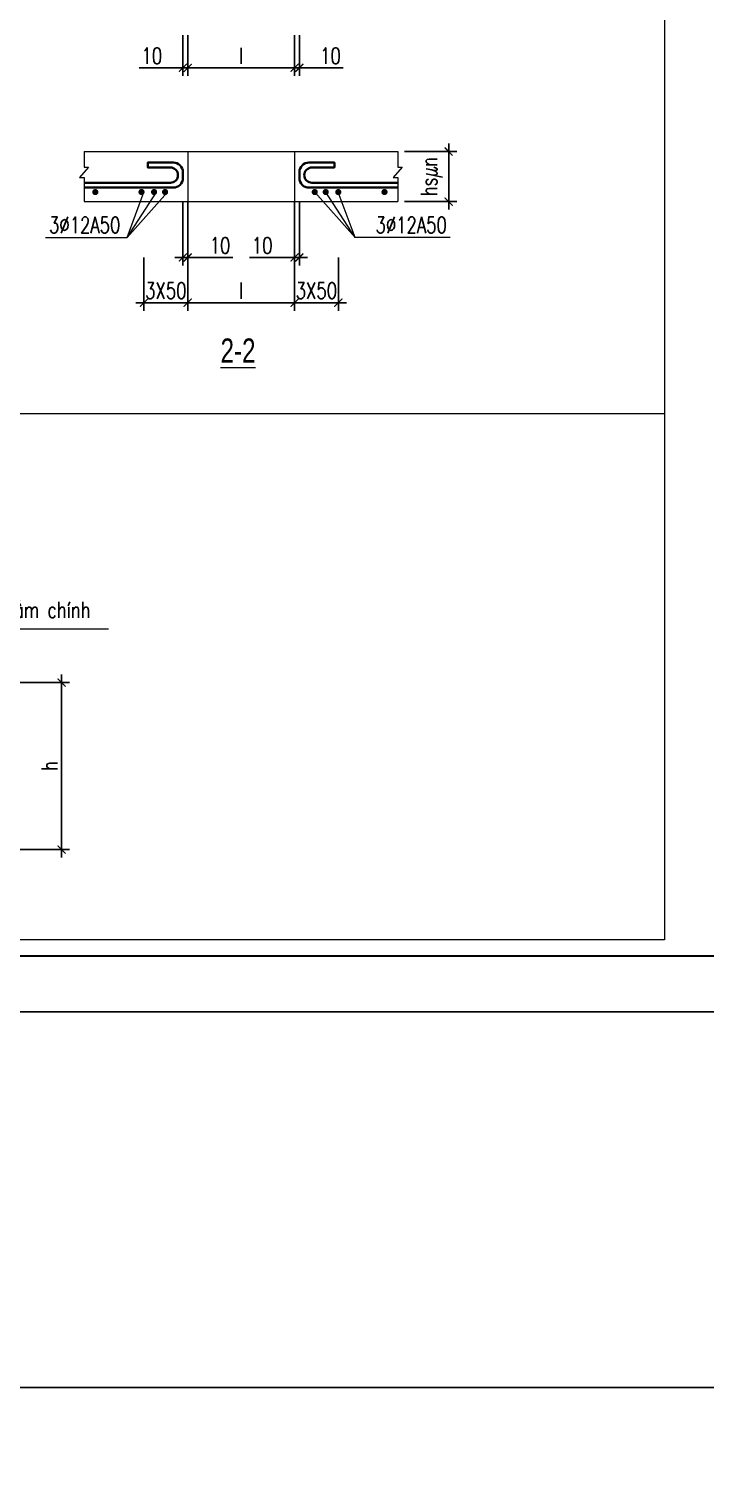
# Model space of a CAD drawing. Extents: x -1855204 to -1466800, y -1308584 to -996495.
# Drawn here: x -1664689 to -1656272, y -1052729 to -1034873 of the extents above; entities that cross this region are included whole.
import ezdxf
from ezdxf.enums import TextEntityAlignment as Align

# ---------------------------------------------------------------- set-up
doc = ezdxf.new("R2010")
doc.units = 0
doc.header["$LTSCALE"] = 150
doc.header["$PDMODE"] = 35
doc.layers.get('Defpoints').update_dxf_attribs({"lineweight": 18})
for name, color, linetype, lineweight in [('05.Text', 253, 'Continuous', 18), ('11.Khung bo', 32, 'Continuous', 50), ('12.Khung', 36, 'Continuous', 25), ('KCVN-THAY', 7, 'Continuous', 25), ('LS-DIM', 251, 'Continuous', 13), ('LS-TEXT', 60, 'Continuous', 20), ('LS-THAY', 7, 'Continuous', 20), ('LS-THEP', 3, 'Continuous', 35)]:
    doc.layers.add(name, color=color, linetype=linetype, lineweight=lineweight)
doc.layers.add('DIM', color=1, linetype='Continuous')
doc.styles.add('KCVN-LEADER', font='vnromadi.shx', dxfattribs={"width": 0.7, "height": 4})
doc.styles.add('vnsimpli', font='vnsimli.shx', dxfattribs={"width": 0.75})
doc.dimstyles.new('D100(200)', dxfattribs={"dimtxt": 200, "dimasz": 100, "dimexe": 100, "dimexo": 0, "dimgap": 50, "dimtad": 1, "dimdec": 0, "dimdsep": 46, "dimtxsty": 'vnsimpli', "dimblk": 'ARCHTICK', "dimcen": 1, "dimdle": 100, "dimclrd": 256, "dimclre": 256, "dimclrt": 60, "dimadec": 0, "dimazin": 0, "dimtfac": 1, "dimtdec": 0, "dimtmove": 0, "dimatfit": 3, "dimfxl": 1, "dimarcsym": 0})

# ---------------------------------------------------------------- blocks, each defined once
blk = doc.blocks.new('_ArchTick')
at = {"layer": 'DIM', "color": 0, "const_width": 0.15}
blk.add_lwpolyline([(-0.5, -0.5), (0.5, 0.5)], dxfattribs=at)
blk = doc.blocks.new('*D98')
at = {"layer": 'Defpoints', "color": 0, "transparency": 16777216}
for p in [(-1660014, -1036401), (-1660014, -1037023), (-1659464, -1037023)]:
    blk.add_point(p, dxfattribs=at)
at = {"layer": 'LS-DIM', "lineweight": -2, "transparency": 16777216}
for p, q in [((-1660014, -1036401), (-1659364, -1036401)), ((-1659464, -1036301), (-1659464, -1037123)), ((-1660014, -1037023), (-1659364, -1037023))]:
    blk.add_line(p, q, dxfattribs=at)
at = {"layer": 'LS-DIM', "lineweight": -2, "transparency": 16777216, "xscale": 100, "yscale": 100, "zscale": 100}
for p, rotation in [((-1659464, -1036401), 90), ((-1659464, -1037023), 270)]:
    blk.add_blockref('_ArchTick', p, dxfattribs=dict(at, rotation=rotation))
at = {"layer": 'LS-DIM', "color": 60, "transparency": 16777216, "insert": (-1659676, -1036712), "char_height": 200, "attachment_point": 5, "rotation": 90, "style": 'vnsimpli'}
blk.add_mtext('hsµn', dxfattribs=at)
blk = doc.blocks.new('*D117')
at = {"layer": 'Defpoints', "color": 0, "transparency": 16777216}
for p in [(-1662711, -1034951), (-1661382, -1034951), (-1662711, -1035359)]:
    blk.add_point(p, dxfattribs=at)
at = {"layer": 'LS-DIM', "lineweight": -2, "transparency": 16777216}
for p, q in [((-1662711, -1034951), (-1662711, -1035459)), ((-1661382, -1034951), (-1661382, -1035459)), ((-1661282, -1035359), (-1662811, -1035359))]:
    blk.add_line(p, q, dxfattribs=at)
at = {"layer": 'LS-DIM', "lineweight": -2, "transparency": 16777216, "xscale": 100, "yscale": 100, "zscale": 100, "rotation": 180}
blk.add_blockref('_ArchTick', (-1662711, -1035359), dxfattribs=at)
at = {"layer": 'LS-DIM', "lineweight": -2, "transparency": 16777216, "xscale": 100, "yscale": 100, "zscale": 100}
blk.add_blockref('_ArchTick', (-1661382, -1035359), dxfattribs=at)
at = {"layer": 'LS-DIM', "color": 60, "transparency": 16777216, "insert": (-1662046, -1035209), "char_height": 200, "attachment_point": 5, "style": 'vnsimpli'}
blk.add_mtext('l', dxfattribs=at)
blk = doc.blocks.new('*D118')
at = {"layer": 'Defpoints', "color": 0, "transparency": 16777216}
for p in [(-1661382, -1034951), (-1661322, -1034951), (-1661382, -1035359)]:
    blk.add_point(p, dxfattribs=at)
at = {"layer": 'LS-DIM', "lineweight": -2, "transparency": 16777216}
for p, q in [((-1661382, -1034951), (-1661382, -1035459)), ((-1661322, -1034951), (-1661322, -1035459)), ((-1661382, -1035359), (-1661482, -1035359)), ((-1661382, -1035359), (-1661322, -1035359)), ((-1661322, -1035359), (-1660778, -1035359))]:
    blk.add_line(p, q, dxfattribs=at)
at = {"layer": 'LS-DIM', "lineweight": -2, "transparency": 16777216, "xscale": 100, "yscale": 100, "zscale": 100}
blk.add_blockref('_ArchTick', (-1661382, -1035359), dxfattribs=at)
at = {"layer": 'LS-DIM', "lineweight": -2, "transparency": 16777216, "xscale": 100, "yscale": 100, "zscale": 100, "rotation": 180}
blk.add_blockref('_ArchTick', (-1661322, -1035359), dxfattribs=at)
at = {"layer": 'LS-DIM', "color": 60, "transparency": 16777216, "insert": (-1660935, -1035209), "char_height": 200, "attachment_point": 5, "style": 'vnsimpli'}
blk.add_mtext('10', dxfattribs=at)
blk = doc.blocks.new('*D119')
at = {"layer": 'Defpoints', "color": 0, "transparency": 16777216}
for p in [(-1662771, -1034951), (-1662711, -1034951), (-1662711, -1035359)]:
    blk.add_point(p, dxfattribs=at)
at = {"layer": 'LS-DIM', "lineweight": -2, "transparency": 16777216}
for p, q in [((-1662771, -1034951), (-1662771, -1035459)), ((-1662711, -1034951), (-1662711, -1035459)), ((-1662771, -1035359), (-1663315, -1035359)), ((-1662711, -1035359), (-1662771, -1035359)), ((-1662711, -1035359), (-1662611, -1035359))]:
    blk.add_line(p, q, dxfattribs=at)
at = {"layer": 'LS-DIM', "lineweight": -2, "transparency": 16777216, "xscale": 100, "yscale": 100, "zscale": 100}
blk.add_blockref('_ArchTick', (-1662771, -1035359), dxfattribs=at)
at = {"layer": 'LS-DIM', "lineweight": -2, "transparency": 16777216, "xscale": 100, "yscale": 100, "zscale": 100, "rotation": 180}
blk.add_blockref('_ArchTick', (-1662711, -1035359), dxfattribs=at)
at = {"layer": 'LS-DIM', "color": 60, "transparency": 16777216, "insert": (-1663158, -1035209), "char_height": 200, "attachment_point": 5, "style": 'vnsimpli'}
blk.add_mtext('10', dxfattribs=at)
blk = doc.blocks.new('*D122')
at = {"layer": 'Defpoints', "color": 0, "transparency": 16777216}
for p in [(-1662711, -1037718), (-1661382, -1037718), (-1662711, -1038281)]:
    blk.add_point(p, dxfattribs=at)
at = {"layer": 'LS-DIM', "lineweight": -2, "transparency": 16777216}
for p, q in [((-1662711, -1037718), (-1662711, -1038381)), ((-1661382, -1037718), (-1661382, -1038381)), ((-1661282, -1038281), (-1662811, -1038281))]:
    blk.add_line(p, q, dxfattribs=at)
at = {"layer": 'LS-DIM', "lineweight": -2, "transparency": 16777216, "xscale": 100, "yscale": 100, "zscale": 100, "rotation": 180}
blk.add_blockref('_ArchTick', (-1662711, -1038281), dxfattribs=at)
at = {"layer": 'LS-DIM', "lineweight": -2, "transparency": 16777216, "xscale": 100, "yscale": 100, "zscale": 100}
blk.add_blockref('_ArchTick', (-1661382, -1038281), dxfattribs=at)
at = {"layer": 'LS-DIM', "color": 60, "transparency": 16777216, "insert": (-1662046, -1038131), "char_height": 200, "attachment_point": 5, "style": 'vnsimpli'}
blk.add_mtext('l', dxfattribs=at)
blk = doc.blocks.new('*D123')
at = {"layer": 'Defpoints', "color": 0, "transparency": 16777216}
for p in [(-1663255, -1037718), (-1662711, -1037718), (-1662711, -1038281)]:
    blk.add_point(p, dxfattribs=at)
at = {"layer": 'LS-DIM', "lineweight": -2, "transparency": 16777216}
for p, q in [((-1663255, -1037718), (-1663255, -1038381)), ((-1662711, -1037718), (-1662711, -1038381)), ((-1663355, -1038281), (-1662611, -1038281))]:
    blk.add_line(p, q, dxfattribs=at)
at = {"layer": 'LS-DIM', "lineweight": -2, "transparency": 16777216, "xscale": 100, "yscale": 100, "zscale": 100, "rotation": 180}
blk.add_blockref('_ArchTick', (-1663255, -1038281), dxfattribs=at)
at = {"layer": 'LS-DIM', "lineweight": -2, "transparency": 16777216, "xscale": 100, "yscale": 100, "zscale": 100}
blk.add_blockref('_ArchTick', (-1662711, -1038281), dxfattribs=at)
at = {"layer": 'LS-DIM', "color": 60, "transparency": 16777216, "insert": (-1662983, -1038131), "char_height": 200, "attachment_point": 5, "style": 'vnsimpli'}
blk.add_mtext('3X50', dxfattribs=at)
blk = doc.blocks.new('*D124')
at = {"layer": 'Defpoints', "color": 0, "transparency": 16777216}
for p in [(-1661382, -1037024), (-1661322, -1037024), (-1661382, -1037718)]:
    blk.add_point(p, dxfattribs=at)
at = {"layer": 'LS-DIM', "lineweight": -2, "transparency": 16777216}
for p, q in [((-1661382, -1037024), (-1661382, -1037818)), ((-1661322, -1037024), (-1661322, -1037818)), ((-1661382, -1037718), (-1661941, -1037718)), ((-1661322, -1037718), (-1661382, -1037718)), ((-1661322, -1037718), (-1661222, -1037718))]:
    blk.add_line(p, q, dxfattribs=at)
at = {"layer": 'LS-DIM', "lineweight": -2, "transparency": 16777216, "xscale": 100, "yscale": 100, "zscale": 100}
blk.add_blockref('_ArchTick', (-1661382, -1037718), dxfattribs=at)
at = {"layer": 'LS-DIM', "lineweight": -2, "transparency": 16777216, "xscale": 100, "yscale": 100, "zscale": 100, "rotation": 180}
blk.add_blockref('_ArchTick', (-1661322, -1037718), dxfattribs=at)
at = {"layer": 'LS-DIM', "color": 60, "transparency": 16777216, "insert": (-1661784, -1037568), "char_height": 200, "attachment_point": 5, "style": 'vnsimpli'}
blk.add_mtext('10', dxfattribs=at)
blk = doc.blocks.new('*D125')
at = {"layer": 'Defpoints', "color": 0, "transparency": 16777216}
for p in [(-1662771, -1037024), (-1662711, -1037024), (-1662711, -1037718)]:
    blk.add_point(p, dxfattribs=at)
at = {"layer": 'LS-DIM', "lineweight": -2, "transparency": 16777216}
for p, q in [((-1662771, -1037024), (-1662771, -1037818)), ((-1662711, -1037024), (-1662711, -1037818)), ((-1662771, -1037718), (-1662871, -1037718)), ((-1662771, -1037718), (-1662711, -1037718)), ((-1662711, -1037718), (-1662151, -1037718))]:
    blk.add_line(p, q, dxfattribs=at)
at = {"layer": 'LS-DIM', "lineweight": -2, "transparency": 16777216, "xscale": 100, "yscale": 100, "zscale": 100}
blk.add_blockref('_ArchTick', (-1662771, -1037718), dxfattribs=at)
at = {"layer": 'LS-DIM', "lineweight": -2, "transparency": 16777216, "xscale": 100, "yscale": 100, "zscale": 100, "rotation": 180}
blk.add_blockref('_ArchTick', (-1662711, -1037718), dxfattribs=at)
at = {"layer": 'LS-DIM', "color": 60, "transparency": 16777216, "insert": (-1662309, -1037568), "char_height": 200, "attachment_point": 5, "style": 'vnsimpli'}
blk.add_mtext('10', dxfattribs=at)
blk = doc.blocks.new('*D126')
at = {"layer": 'Defpoints', "color": 0, "transparency": 16777216}
for p in [(-1661382, -1037718), (-1660837, -1037718), (-1661382, -1038281)]:
    blk.add_point(p, dxfattribs=at)
at = {"layer": 'LS-DIM', "lineweight": -2, "transparency": 16777216}
for p, q in [((-1661382, -1037718), (-1661382, -1038381)), ((-1660837, -1037718), (-1660837, -1038381)), ((-1660737, -1038281), (-1661482, -1038281))]:
    blk.add_line(p, q, dxfattribs=at)
at = {"layer": 'LS-DIM', "lineweight": -2, "transparency": 16777216, "xscale": 100, "yscale": 100, "zscale": 100, "rotation": 180}
blk.add_blockref('_ArchTick', (-1661382, -1038281), dxfattribs=at)
at = {"layer": 'LS-DIM', "lineweight": -2, "transparency": 16777216, "xscale": 100, "yscale": 100, "zscale": 100}
blk.add_blockref('_ArchTick', (-1660837, -1038281), dxfattribs=at)
at = {"layer": 'LS-DIM', "color": 60, "transparency": 16777216, "insert": (-1661110, -1038131), "char_height": 200, "attachment_point": 5, "style": 'vnsimpli'}
blk.add_mtext('3X50', dxfattribs=at)
blk = doc.blocks.new('*D128')
at = {"layer": 'Defpoints', "color": 0, "transparency": 16777216}
for p in [(-1665162, -1043007), (-1665162, -1045082), (-1664280, -1045082)]:
    blk.add_point(p, dxfattribs=at)
at = {"layer": 'LS-DIM', "lineweight": -2, "transparency": 16777216}
for p, q in [((-1665162, -1043007), (-1664180, -1043007)), ((-1664280, -1042907), (-1664280, -1045182)), ((-1665162, -1045082), (-1664180, -1045082))]:
    blk.add_line(p, q, dxfattribs=at)
at = {"layer": 'LS-DIM', "lineweight": -2, "transparency": 16777216, "xscale": 100, "yscale": 100, "zscale": 100}
for p, rotation in [((-1664280, -1043007), 90), ((-1664280, -1045082), 270)]:
    blk.add_blockref('_ArchTick', p, dxfattribs=dict(at, rotation=rotation))
at = {"layer": 'LS-DIM', "color": 60, "transparency": 16777216, "insert": (-1664430, -1044045), "char_height": 200, "attachment_point": 5, "rotation": 90, "style": 'vnsimpli'}
blk.add_mtext('h', dxfattribs=at)
blk = doc.blocks.new('*U4')
at = {"layer": 'KCVN-THAY', "color": 140}
blk.add_lwpolyline([(214871.76, 86966.68), (215381.8, 86966.68), (215381.8, 86579.68), (214871.76, 86579.68)], close=True, dxfattribs=at)
blk = doc.blocks.new('100')
at = {"layer": '11.Khung bo', "const_width": 26.7}
blk.add_lwpolyline([(1860913, -945240), (1860913, -916940), (1896063, -916940), (1896063, -945240)], close=True, dxfattribs=at)
at = {"layer": '12.Khung', "color": 1}
blk.add_lwpolyline([(1901579, -945940), (1901579, -916240), (1859580, -916240), (1859580, -945940)], close=True, dxfattribs=at)

msp = doc.modelspace()

# ---------------------------------------------------------------- linework, layer by layer
at = {"layer": 'LS-DIM'}
for p, q in [((-1663465, -1037469.5), (-1663255.3, -1036904.4)), ((-1663465, -1037469.5), (-1662961.9, -1036904.4)), ((-1663465, -1037469.5), (-1663098.8, -1036904.4)), ((-1660627.7, -1037469.5), (-1661130.9, -1036904.4)), ((-1660627.7, -1037469.5), (-1660994, -1036904.4)), ((-1660627.7, -1037469.5), (-1660837.5, -1036904.4)), ((-1663694.8, -1042341), (-1665736.6, -1042341))]:
    msp.add_line(p, q, dxfattribs=at)
for points in [[(-1663997.5, -1036400.9), (-1663997.5, -1036595.7), (-1663944, -1036595.7), (-1664056.6, -1036724.3), (-1663997.5, -1036724.3), (-1663997.5, -1037022.7)], [(-1660095.3, -1036400.9), (-1660095.3, -1036595.7), (-1660041.8, -1036595.7), (-1660154.4, -1036724.3), (-1660095.3, -1036724.3), (-1660095.3, -1037022.7)], [(-1664481.4, -1037469.5), (-1663465, -1037469.5)], [(-1659446.2, -1037469.5), (-1660627.7, -1037469.5)]]:
    msp.add_lwpolyline(points, dxfattribs=at)
at = {"layer": 'LS-THAY'}
for p, q in [((-1663997.5, -1036400.9), (-1660095.3, -1036400.9)), ((-1662710.6, -1036400.9), (-1662710.6, -1037022.7)), ((-1663997.5, -1037022.7), (-1660095.3, -1037022.7)), ((-1673225.7, -1039659.7), (-1656781, -1039659.7))]:
    msp.add_line(p, q, dxfattribs=at)
at = {"layer": 'LS-THAY', "color": 140}
for points in [[(-1855203.7, -1013074.3), (-1466800.6, -1013073.8), (-1466800.6, -1051773.8), (-1855203.7, -1051773.8)], [(-1855203.6, -1051773.5), (-1466800.5, -1051773), (-1466800.3, -1102777.6), (-1855203.4, -1102778.1)]]:
    msp.add_lwpolyline(points, close=True, dxfattribs=at)
at = {"layer": 'LS-THAY'}
msp.add_lwpolyline([(-1689670.4, -1018838.5), (-1656781, -1018838.5), (-1656781, -1046205.7), (-1689670.4, -1046205.7)], close=True, dxfattribs=at)
msp.add_lwpolyline([(-1661382.1, -1036400.9), (-1661382.1, -1037022.7)], dxfattribs=at)
at = {"layer": 'LS-THEP', "color": 3}
for points in [[(-1663997.5, -1036788.9), (-1662927, -1036788.9, 0.4142136), (-1662832, -1036694, 0.4142136), (-1662927, -1036599.1), (-1663207.3, -1036599.1), (-1663207.3, -1036538.2), (-1662889.8, -1036538.2, -0.4142136), (-1662771.2, -1036656.8), (-1662771.2, -1036731.2, -0.4142136), (-1662889.8, -1036849.8), (-1663997.5, -1036849.8)], [(-1660095.3, -1036788.9), (-1661165.8, -1036788.9, -0.4142136), (-1661260.7, -1036694, -0.4142136), (-1661165.8, -1036599.1), (-1660885.5, -1036599.1), (-1660885.5, -1036538.2), (-1661203, -1036538.2, 0.4142136), (-1661321.6, -1036656.8), (-1661321.6, -1036731.2, 0.4142136), (-1661203, -1036849.8), (-1660095.3, -1036849.8)]]:
    msp.add_lwpolyline(points, format="xyb", dxfattribs=at)
at = {"layer": 'LS-THEP', "const_width": 38.3}
for points in [[(-1663841.5, -1036904.4, -1), (-1663879.8, -1036904.4, -1)], [(-1663266.7, -1036904.4, -1), (-1663305.1, -1036904.4, -1)], [(-1663110.3, -1036904.4, -1), (-1663148.6, -1036904.4, -1)], [(-1662973.3, -1036904.4, -1), (-1663011.7, -1036904.4, -1)], [(-1661150, -1036904.4, 1), (-1661111.7, -1036904.4, 1)], [(-1661013.1, -1036904.4, 1), (-1660974.8, -1036904.4, 1)], [(-1660856.6, -1036904.4, 1), (-1660818.3, -1036904.4, 1)], [(-1660281.9, -1036904.4, 1), (-1660243.6, -1036904.4, 1)]]:
    msp.add_lwpolyline(points, format="xyb", close=True, dxfattribs=at)

# ---------------------------------------------------------------- block references
at = {"layer": '05.Text', "xscale": 0.991454545641318, "yscale": 0.991454545641318, "zscale": 0.9914545456793755}
msp.add_blockref('100', (-3535963.6, -109244.3), dxfattribs=at)
at = {"layer": 'Defpoints', "xscale": 100, "yscale": 100, "zscale": 100}
for p in [(-23183742.3, -9709742), (-23183742.3, -9709742.1), (-23193943.1, -9748442.1)]:
    msp.add_blockref('*U4', p, dxfattribs=at)

# ---------------------------------------------------------------- texts
at = {"layer": 'LS-TEXT', "style": 'vnsimpli', "width": 0.75}
for s, p in [('3`12A50', (-1663992.6, -1037314.1)), ('3`12A50', (-1659930.8, -1037314.1)), ('thÐp dÇm chÝnh', (-1664728, -1042106.5))]:
    msp.add_text(s, height=200, dxfattribs=at).set_placement(p, align=Align.MIDDLE)
at = {"layer": 'LS-TEXT', "color": 60, "style": 'KCVN-LEADER', "width": 0.75}
msp.add_text('%%U2-2', height=300, dxfattribs=at).set_placement((-1662084.8, -1038873.8), align=Align.MIDDLE)

# ---------------------------------------------------------------- dimensions: what is measured, and where the dimension line sits
at = {"layer": 'LS-DIM'}
for base, p1, p2, angle, text, picture, middle in [((-1662710.6, -1035359.4), (-1662771.2, -1034950.7), (-1662710.6, -1034950.7), 180, '10', '*D119', (-1663157.5, -1035359.4)), ((-1659463.7, -1037022.7), (-1660014, -1036400.9), (-1660014, -1037022.7), 90, 'hsµn', '*D98', (-1659463.7, -1036711.8)), ((-1662710.6, -1037718), (-1662771.2, -1037023.7), (-1662710.6, -1037023.7), 180, '10', '*D125', (-1662308.5, -1037718)), ((-1662710.6, -1038280.9), (-1663255.3, -1037718), (-1662710.6, -1037718), 180, '3X50', '*D123', (-1662983, -1038280.9))]:
    dim = msp.add_linear_dim(base=base, p1=p1, p2=p2, angle=angle, text=text, dimstyle='D100(200)', dxfattribs=at)
    dim.commit()
    dim.dimension.update_dxf_attribs({"geometry": picture, "text_midpoint": middle, "dimtype": 160})
for base, p1, p2, picture, middle in [((-1662710.6, -1035359.4), (-1661382.1, -1034950.7), (-1662710.6, -1034950.7), '*D117', (-1662046.4, -1035209.4)), ((-1662710.6, -1038280.9), (-1661382.1, -1037718), (-1662710.6, -1037718), '*D122', (-1662046.4, -1038130.9))]:
    dim = msp.add_linear_dim(base=base, p1=p1, p2=p2, text='l', dimstyle='D100(200)', dxfattribs=at)
    dim.commit()
    dim.dimension.update_dxf_attribs({"geometry": picture, "text_midpoint": middle})
for base, p1, p2, text, picture, middle in [((-1661382.1, -1035359.4), (-1661321.6, -1034950.7), (-1661382.1, -1034950.7), '10', '*D118', (-1660935.2, -1035359.4)), ((-1661382.1, -1037718), (-1661321.6, -1037023.7), (-1661382.1, -1037023.7), '10', '*D124', (-1661784.2, -1037718)), ((-1661382.1, -1038280.9), (-1660837.5, -1037718), (-1661382.1, -1037718), '3X50', '*D126', (-1661109.8, -1038280.9))]:
    dim = msp.add_linear_dim(base=base, p1=p1, p2=p2, text=text, dimstyle='D100(200)', dxfattribs=at)
    dim.commit()
    dim.dimension.update_dxf_attribs({"geometry": picture, "text_midpoint": middle, "dimtype": 160})
dim = msp.add_linear_dim(base=(-1664279.9, -1045081.7), p1=(-1665161.9, -1043007.4), p2=(-1665161.9, -1045081.7), angle=90, text='h', dimstyle='D100(200)', dxfattribs=at)
dim.commit()
dim.dimension.update_dxf_attribs({"geometry": '*D128', "text_midpoint": (-1664429.9, -1044044.6)})

doc.saveas('drawing.dxf')
